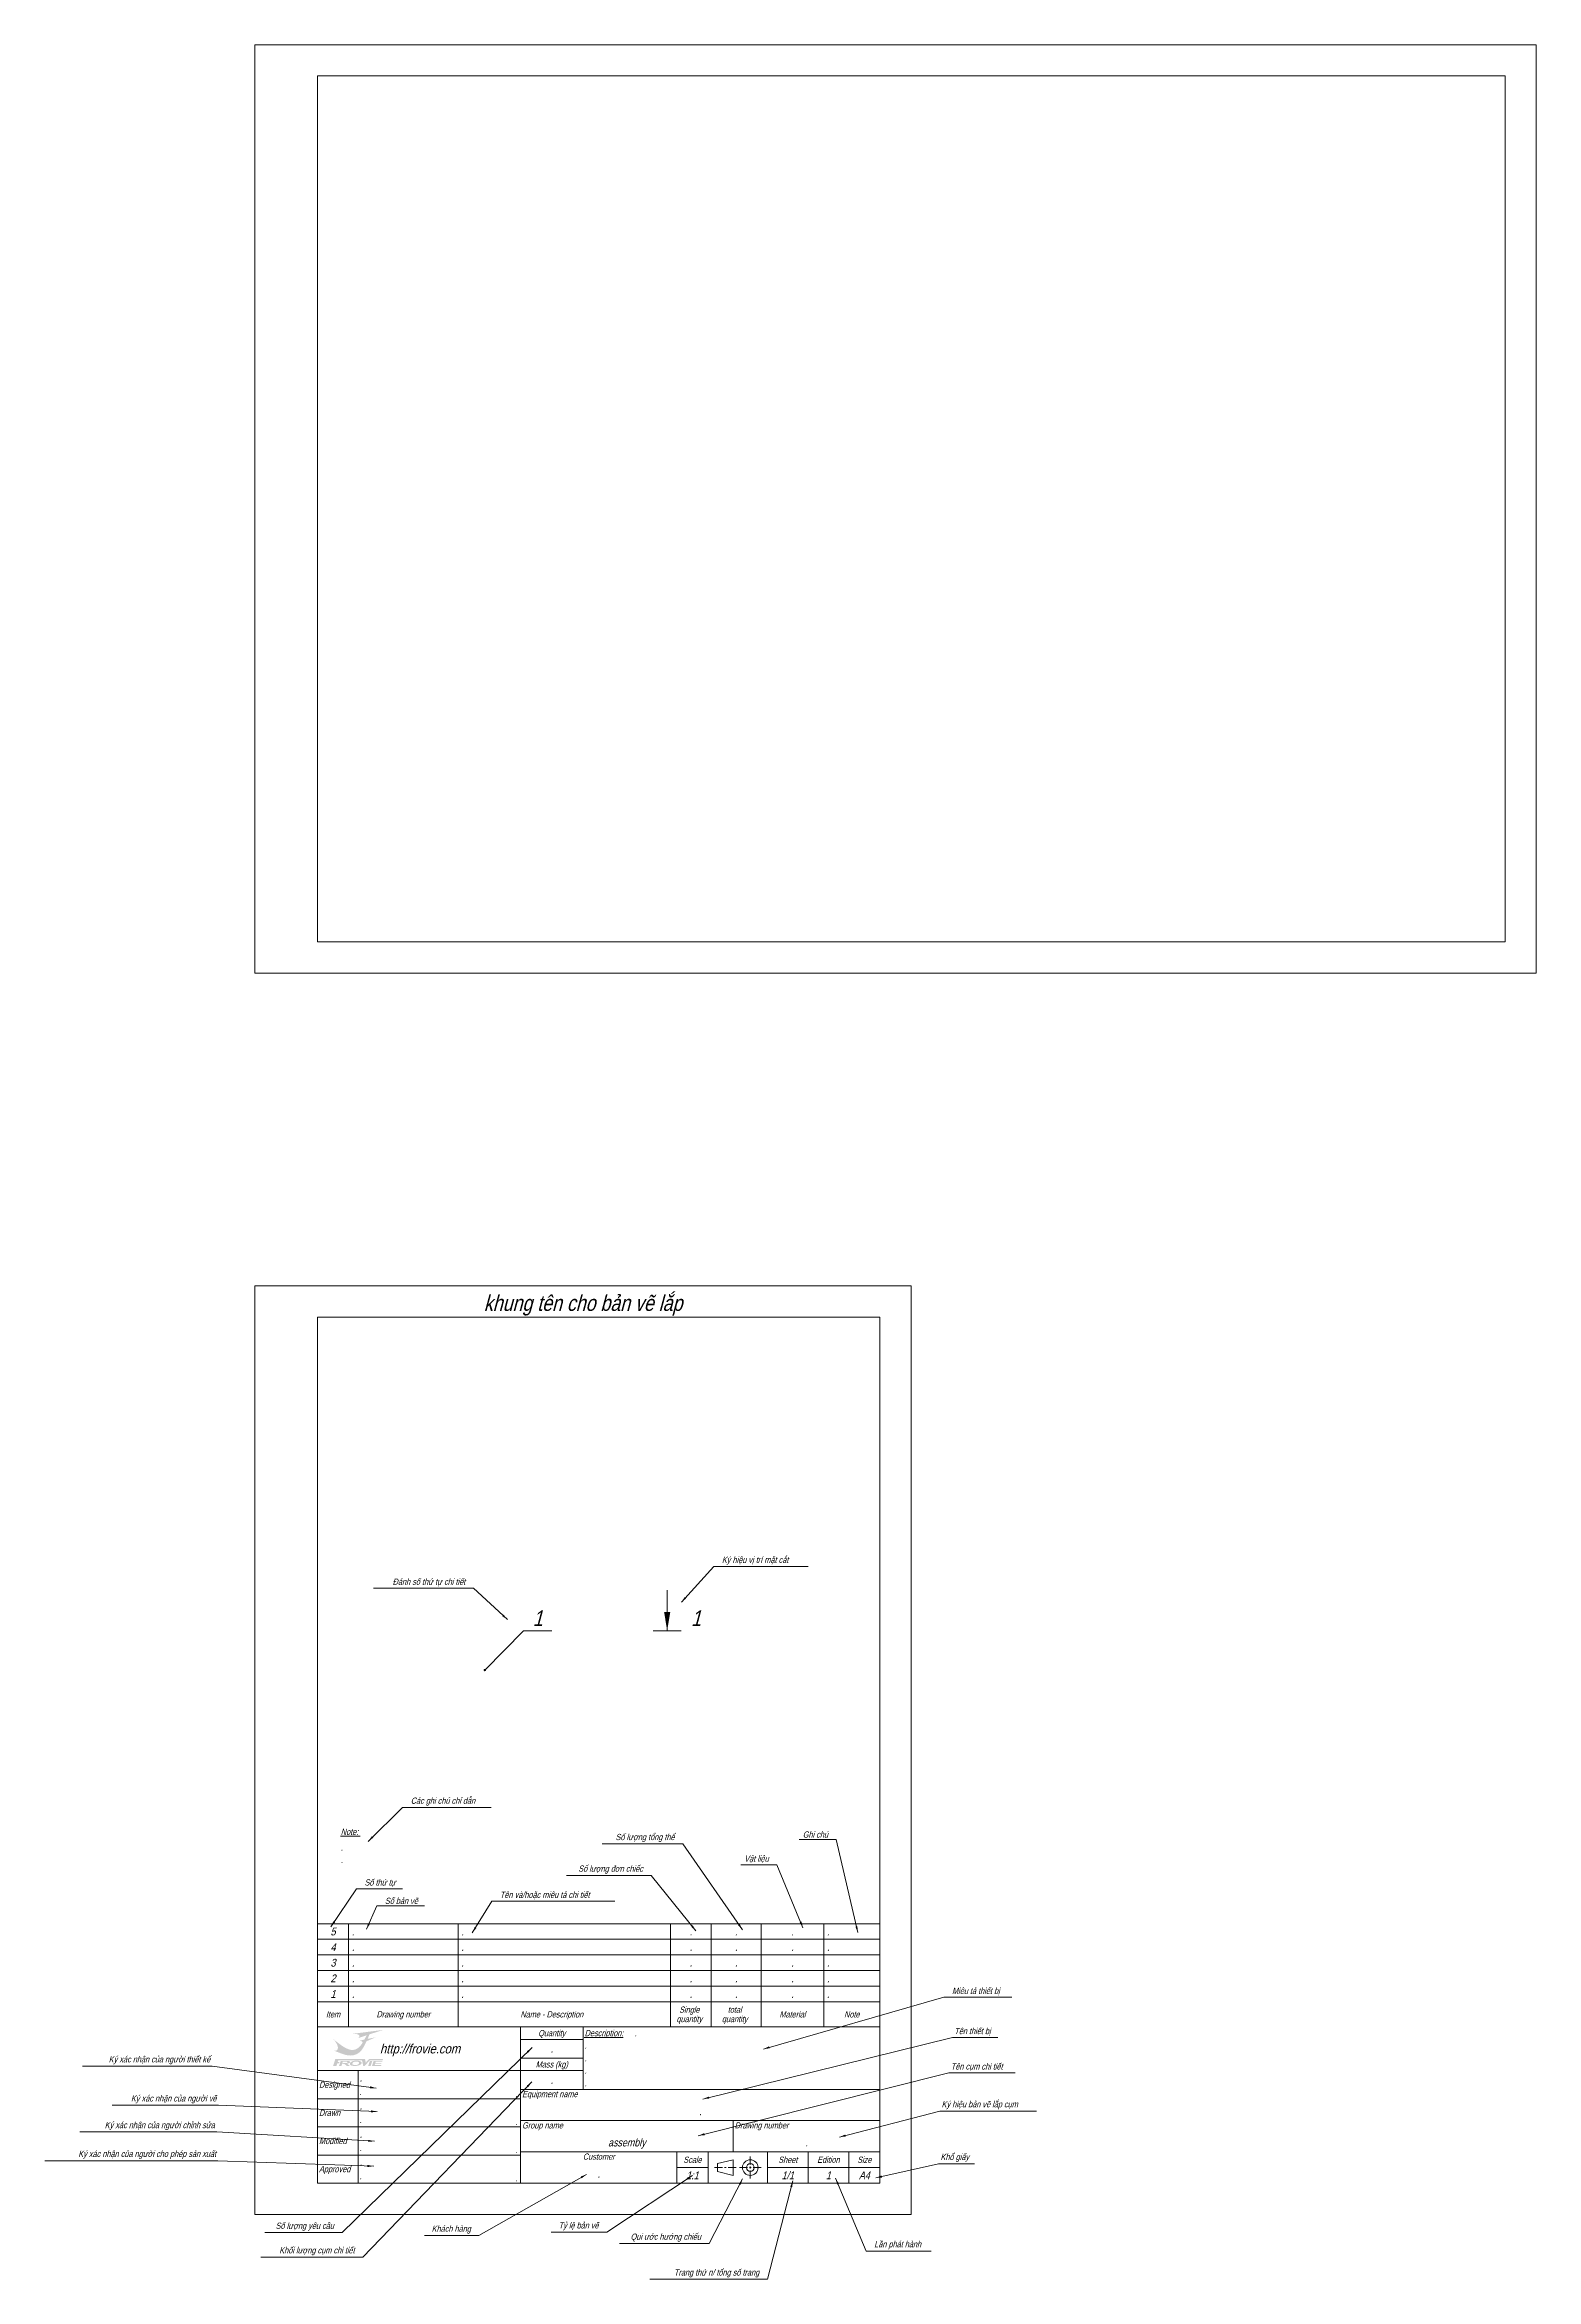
# Model space of a CAD drawing. Header units: millimetres. Extents: x -46 to 1451, y 30 to 2900.
# Drawn here: x -46 to 431, y 30 to 745 of the extents above; entities that cross this region are included whole.
import ezdxf
from ezdxf.enums import TextEntityAlignment as Align

# ---------------------------------------------------------------- set-up
doc = ezdxf.new("R2010")
doc.units = ezdxf.units.MM
doc.header["$LTSCALE"] = 0.5
doc.layers.get('0').update_dxf_attribs({"color": 9, "lineweight": 15})
doc.layers.get('Defpoints').update_dxf_attribs({"color": 9, "lineweight": 15})
for name, color, linetype, lineweight in [('Bill', 9, 'Continuous', 18), ('Detaildimentions', 5, 'Continuous', 15), ('Index', 7, 'Continuous', 20), ('Namebox', 9, 'Continuous', 20), ('Notes', 4, 'Continuous', 20)]:
    doc.layers.add(name, color=color, linetype=linetype, lineweight=lineweight)
doc.styles.add('Capital', font='vnfonth.shx', dxfattribs={"width": 0.9, "oblique": 15})
doc.styles.add('Longhand', font='vnfont.shx', dxfattribs={"width": 0.85, "oblique": 15})
doc.dimstyles.new('1-1', dxfattribs={"dimtxt": 2, "dimasz": 2, "dimexe": 1.5, "dimexo": 1, "dimgap": 0.6, "dimtad": 1, "dimdec": 3, "dimdsep": 46, "dimtxsty": 'Longhand', "dimcen": 0, "dimclrd": 256, "dimclre": 256, "dimclrt": 10, "dimadec": 3, "dimazin": 2, "dimtm": 1e-09, "dimtfac": 0.6, "dimtdec": 3, "dimtmove": 0, "dimatfit": 3, "dimfxl": 1, "dimlwd": -1, "dimlwe": -1, "dimarcsym": 0})

# ---------------------------------------------------------------- blocks, each defined once
blk = doc.blocks.new('A$C22B54562')
at = {"linetype": 'Continuous', "lineweight": 0, "true_color": 0x0000fe}
h = blk.add_hatch(color=5, dxfattribs=at)
edge = h.paths.add_edge_path()
edge.add_spline(control_points=[(138.5, 108), (139.6, 110.7), (141, 114.5), (142.9, 119.5), (142.9, 119.5), (142.9, 119.5), (145.2, 126), (145.2, 126), (145.2, 126), (145.2, 126), (200, 144), (200, 144), (200, 144), (200, 144), (78.3, 128.4), (78.3, 128.4), (78.3, 128.4), (78.3, 128.4), (84.4, 128.1), (84.4, 128.1), (84.4, 128.1), (89.1, 127.8), (92.8, 127.5), (95.6, 127), (95.6, 127), (101, 126.3), (104.3, 124.2), (105.5, 120.6), (105.5, 120.6), (106.4, 118.1), (105.6, 115.7), (103, 113.3), (103, 113.3), (102.2, 112.6), (101.3, 112), (100.3, 111.3), (100.3, 111.3), (100.3, 111.3), (99, 110.7), (99, 110.7), (99, 110.7), (99, 110.7), (134.8, 122.5), (134.8, 122.5), (134.8, 122.5), (134.8, 122.5), (125.3, 105.2), (125.3, 105.2), (125.3, 105.2), (125.3, 105.2), (105.3, 100.9), (105.3, 100.9), (105.3, 100.9), (109.9, 100.8), (113.5, 99.7), (116.1, 97.5), (116.1, 97.5), (117.5, 96.4), (118.3, 95.4), (118.6, 94.3), (118.6, 94.3), (114.9, 86.9), (109.9, 80.5), (103.9, 75), (103.9, 75), (100.9, 72.2), (98.2, 70.2), (96, 68.9), (96, 68.9), (93.4, 67.2), (90, 65.9), (85.9, 64.9), (85.9, 64.9), (77.5, 62.9), (69.5, 63.5), (61.7, 66.7), (61.7, 66.7), (53.9, 69.9), (46.3, 73.8), (38.8, 78.5), (38.8, 78.5), (38.8, 78.5), (30, 84.6), (30, 84.6), (30, 84.6), (16.3, 94.7), (6.5, 102.6), (0.7, 108.2), (0.7, 108.2), (4.1, 104.7), (7.5, 100.4), (10.8, 95.1), (10.8, 95.1), (13.1, 91.5), (14.8, 88.6), (15.8, 86.4), (15.8, 86.4), (17.3, 83.1), (18.2, 80.7), (18.6, 79.4), (18.6, 79.4), (19.9, 75), (19.9, 71.1), (18.9, 67.6), (18.9, 67.6), (17.8, 64.1), (15.2, 61.9), (11, 60.9), (11, 60.9), (9.7, 60.6), (8.3, 60.5), (6.9, 60.5), (6.9, 60.5), (6.9, 60.5), (5, 60.6), (5, 60.6), (5, 60.6), (5, 60.6), (29.6, 51.1), (29.6, 51.1), (29.6, 51.1), (36.9, 48.3), (43.4, 46.1), (49.2, 44.5), (49.2, 44.5), (53.7, 43.3), (57.7, 42.5), (61.4, 42.2), (61.4, 42.2), (64, 41.9), (67.4, 41.7), (71.4, 41.7), (71.4, 41.7), (77.3, 41.7), (83.6, 42.9), (90.3, 45.5), (90.3, 45.5), (95.5, 47.5), (100.3, 50.2), (104.6, 53.6), (104.6, 53.6), (107.9, 55.9), (111.3, 59.6), (115, 64.5), (115, 64.5), (117.3, 67.6), (119.5, 70.7), (121.5, 74.1), (121.5, 74.1), (123.1, 76.6), (127.4, 84.9), (134.4, 99), (134.4, 99), (134.4, 99), (171.1, 114.7), (171.1, 114.7), (171.1, 114.7), (171.1, 114.7), (138.5, 108), (138.5, 108)], knot_values=[0, 0, 0, 0, 0.025, 0.025, 0.025, 0.025, 0.05, 0.05, 0.05, 0.05, 0.075, 0.075, 0.075, 0.075, 0.1, 0.1, 0.1, 0.1, 0.125, 0.125, 0.125, 0.125, 0.15, 0.15, 0.15, 0.15, 0.175, 0.175, 0.175, 0.175, 0.2, 0.2, 0.2, 0.2, 0.225, 0.225, 0.225, 0.225, 0.25, 0.25, 0.25, 0.25, 0.275, 0.275, 0.275, 0.275, 0.3, 0.3, 0.3, 0.3, 0.325, 0.325, 0.325, 0.325, 0.35, 0.35, 0.35, 0.35, 0.375, 0.375, 0.375, 0.375, 0.4, 0.4, 0.4, 0.4, 0.425, 0.425, 0.425, 0.425, 0.45, 0.45, 0.45, 0.45, 0.475, 0.475, 0.475, 0.475, 0.5, 0.5, 0.5, 0.5, 0.525, 0.525, 0.525, 0.525, 0.55, 0.55, 0.55, 0.55, 0.575, 0.575, 0.575, 0.575, 0.6, 0.6, 0.6, 0.6, 0.625, 0.625, 0.625, 0.625, 0.65, 0.65, 0.65, 0.65, 0.675, 0.675, 0.675, 0.675, 0.7, 0.7, 0.7, 0.7, 0.725, 0.725, 0.725, 0.725, 0.75, 0.75, 0.75, 0.75, 0.775, 0.775, 0.775, 0.775, 0.8, 0.8, 0.8, 0.8, 0.825, 0.825, 0.825, 0.825, 0.85, 0.85, 0.85, 0.85, 0.875, 0.875, 0.875, 0.875, 0.9, 0.9, 0.9, 0.9, 0.925, 0.925, 0.925, 0.925, 0.95, 0.95, 0.95, 0.95, 0.975, 0.975, 0.975, 0.975, 1, 1, 1, 1], degree=3, periodic=0)
at = {"linetype": 'Continuous', "lineweight": 0, "true_color": 0xfe0000}
h = blk.add_hatch(color=1, dxfattribs=at)
edge = h.paths.add_edge_path()
edge.add_spline(control_points=[(138.7, 115.8), (138.7, 115.8), (143.5, 128), (143.5, 128), (143.5, 128), (143.5, 128), (173, 137.7), (173, 137.7), (173, 137.7), (173, 137.7), (99.9, 128.4), (99.9, 128.4), (99.9, 128.4), (104.6, 126.7), (107.3, 124.2), (108.1, 120.9), (108.1, 120.9), (108.5, 119.2), (108.3, 117.5), (107.7, 116), (107.7, 116), (128.5, 122.9), (139, 126.4), (139, 126.5), (139, 126.5), (134.8, 117.7), (129.7, 108.1), (123.8, 97.8), (123.8, 97.8), (117.8, 87.5), (113.3, 80.5), (110.2, 76.9), (110.2, 76.9), (106.3, 72.1), (101.4, 68.3), (95.7, 65.4), (95.7, 65.4), (88, 61.4), (79.9, 59.8), (71.3, 60.5), (71.3, 60.5), (63.3, 61.2), (52, 66), (37.5, 74.8), (37.5, 74.8), (33.1, 77.6), (28.5, 80.5), (23.8, 83.8), (23.8, 83.8), (23.8, 83.8), (18.3, 87.8), (18.3, 87.8), (18.3, 87.8), (18.3, 87.8), (20.8, 81.8), (20.8, 81.8), (20.8, 81.8), (22.4, 77.3), (23.2, 73.6), (23.1, 70.6), (23.1, 70.6), (23, 68.1), (22.1, 65.4), (20.2, 62.8), (20.2, 62.8), (19.3, 61.5), (18.4, 60.5), (17.5, 59.8), (17.5, 59.8), (17.5, 59.8), (19.9, 58.7), (19.9, 58.7), (19.9, 58.7), (22.7, 57.5), (27.1, 55.7), (33, 53.5), (33, 53.5), (38, 51.6), (41.5, 50.3), (43.2, 49.7), (43.2, 49.7), (46.6, 48.4), (49.8, 47.5), (52.9, 46.8), (52.9, 46.8), (60, 45.1), (66.6, 44.4), (72.7, 44.6), (72.7, 44.6), (85.6, 45.2), (96.8, 50.1), (106.3, 59.3), (106.3, 59.3), (112.8, 65.7), (119.4, 75.3), (126.1, 88.4), (126.1, 88.4), (130.5, 96.9), (134.7, 106), (138.7, 115.8)], knot_values=[0, 0, 0, 0, 0.04, 0.04, 0.04, 0.04, 0.08, 0.08, 0.08, 0.08, 0.12, 0.12, 0.12, 0.12, 0.16, 0.16, 0.16, 0.16, 0.2, 0.2, 0.2, 0.2, 0.24, 0.24, 0.24, 0.24, 0.28, 0.28, 0.28, 0.28, 0.32, 0.32, 0.32, 0.32, 0.36, 0.36, 0.36, 0.36, 0.4, 0.4, 0.4, 0.4, 0.44, 0.44, 0.44, 0.44, 0.48, 0.48, 0.48, 0.48, 0.52, 0.52, 0.52, 0.52, 0.56, 0.56, 0.56, 0.56, 0.6, 0.6, 0.6, 0.6, 0.64, 0.64, 0.64, 0.64, 0.68, 0.68, 0.68, 0.68, 0.72, 0.72, 0.72, 0.72, 0.76, 0.76, 0.76, 0.76, 0.8, 0.8, 0.8, 0.8, 0.84, 0.84, 0.84, 0.84, 0.88, 0.88, 0.88, 0.88, 0.92, 0.92, 0.92, 0.92, 0.96, 0.96, 0.96, 0.96, 1, 1, 1, 1], degree=3, periodic=0)
edge = h.paths.add_edge_path(flags=17)
edge.add_spline(control_points=[(120, 96.3), (120, 96.3), (123.8, 102.9), (123.8, 102.9), (123.8, 102.9), (123.8, 102.9), (113.9, 100.9), (113.9, 100.9), (113.9, 100.9), (116.2, 100.3), (117.9, 99.4), (119, 98.1), (119, 98.1), (119.5, 97.5), (119.9, 96.9), (120, 96.3)], knot_values=[0, 0, 0, 0, 0.25, 0.25, 0.25, 0.25, 0.5, 0.5, 0.5, 0.5, 0.75, 0.75, 0.75, 0.75, 1, 1, 1, 1], degree=3, periodic=0)
edge = h.paths.add_edge_path(flags=17)
edge.add_spline(control_points=[(137.4, 105.8), (137.4, 105.8), (152.1, 108.9), (152.1, 108.9), (152.1, 108.9), (152.1, 108.9), (135.7, 101.9), (135.7, 101.9), (135.7, 101.9), (135.7, 101.9), (137.4, 105.8), (137.4, 105.8)], knot_values=[0, 0, 0, 0, 0.333333, 0.333333, 0.333333, 0.333333, 0.666667, 0.666667, 0.666667, 0.666667, 1, 1, 1, 1], degree=3, periodic=0)
at = {"linetype": 'Continuous', "lineweight": 0, "true_color": 0x0000fe}
h = blk.add_hatch(color=5, dxfattribs=at)
edge = h.paths.add_edge_path()
edge.add_spline(control_points=[(198.1, 22.5), (198.1, 22.5), (199.9, 27.8), (199.9, 27.8), (199.9, 27.8), (199.9, 27.8), (144.1, 27.8), (144.1, 27.8), (144.1, 27.8), (144.1, 27.8), (131, 13.4), (131, 13.4), (131, 13.4), (131, 13.4), (127.9, 27.8), (127.9, 27.8), (127.9, 27.8), (127.9, 27.8), (9.2, 27.8), (9.2, 27.8), (9.2, 27.8), (9.2, 27.8), (0, 0), (0, 0), (0, 0), (0, 0), (13.5, 0), (13.5, 0), (13.5, 0), (13.5, 0), (16.9, 10.3), (16.9, 10.3), (16.9, 10.3), (16.9, 10.3), (23.9, 10.3), (23.9, 10.3), (23.9, 10.3), (23.9, 10.3), (25.9, 16), (25.9, 16), (25.9, 16), (25.9, 16), (18.9, 16), (18.9, 16), (18.9, 16), (18.9, 16), (21, 22.4), (21, 22.4), (21, 22.4), (21, 22.4), (116.1, 22.3), (116.1, 22.3), (116.1, 22.3), (116.1, 22.3), (120.8, 0), (120.8, 0), (120.8, 0), (120.8, 0), (126.5, 0), (126.5, 0), (126.5, 0), (126.5, 0), (146.8, 22.4), (146.8, 22.4), (146.8, 22.4), (146.8, 22.4), (198.1, 22.5), (198.1, 22.5)], knot_values=[0, 0, 0, 0, 0.058824, 0.058824, 0.058824, 0.058824, 0.117647, 0.117647, 0.117647, 0.117647, 0.176471, 0.176471, 0.176471, 0.176471, 0.235294, 0.235294, 0.235294, 0.235294, 0.294118, 0.294118, 0.294118, 0.294118, 0.352941, 0.352941, 0.352941, 0.352941, 0.411765, 0.411765, 0.411765, 0.411765, 0.470588, 0.470588, 0.470588, 0.470588, 0.529412, 0.529412, 0.529412, 0.529412, 0.588235, 0.588235, 0.588235, 0.588235, 0.647059, 0.647059, 0.647059, 0.647059, 0.705882, 0.705882, 0.705882, 0.705882, 0.764706, 0.764706, 0.764706, 0.764706, 0.823529, 0.823529, 0.823529, 0.823529, 0.882353, 0.882353, 0.882353, 0.882353, 0.941176, 0.941176, 0.941176, 0.941176, 1, 1, 1, 1], degree=3, periodic=0)
at = {"linetype": 'Continuous', "lineweight": 0, "true_color": 0xfe0000}
h = blk.add_hatch(color=1, dxfattribs=at)
edge = h.paths.add_edge_path()
edge.add_spline(control_points=[(23.9, 0), (23.9, 0), (30.8, 20.3), (30.8, 20.3), (30.8, 20.3), (30.8, 20.3), (51.1, 20.3), (51.1, 20.3), (51.1, 20.3), (56.2, 20.3), (59.9, 20.2), (62, 19.8), (62, 19.8), (64.2, 19.4), (65.9, 18.8), (67, 17.9), (67, 17.9), (68, 16.9), (68.4, 15.8), (68, 14.6), (68, 14.6), (67.5, 13.1), (66, 11.9), (63.5, 10.9), (63.5, 10.9), (61.1, 9.9), (57.7, 9.2), (53.4, 9), (53.4, 9), (55.3, 8.5), (56.9, 7.9), (58, 7.3), (58, 7.3), (59.2, 6.7), (60.6, 5.6), (62.4, 4), (62.4, 4), (62.4, 4), (66.9, 0), (66.9, 0), (66.9, 0), (66.9, 0), (55.4, 0), (55.4, 0), (55.4, 0), (55.4, 0), (49.9, 4.4), (49.9, 4.4), (49.9, 4.4), (47.9, 6), (46.6, 7), (45.8, 7.4), (45.8, 7.4), (45, 7.8), (44.1, 8.1), (43.2, 8.3), (43.2, 8.3), (42.2, 8.4), (40.6, 8.5), (38.4, 8.5), (38.4, 8.5), (38.4, 8.5), (36.4, 8.5), (36.4, 8.5), (36.4, 8.5), (36.4, 8.5), (33.6, 0), (33.6, 0), (33.6, 0), (33.6, 0), (23.9, 0), (23.9, 0)], knot_values=[0, 0, 0, 0, 0.055556, 0.055556, 0.055556, 0.055556, 0.111111, 0.111111, 0.111111, 0.111111, 0.166667, 0.166667, 0.166667, 0.166667, 0.222222, 0.222222, 0.222222, 0.222222, 0.277778, 0.277778, 0.277778, 0.277778, 0.333333, 0.333333, 0.333333, 0.333333, 0.388889, 0.388889, 0.388889, 0.388889, 0.444444, 0.444444, 0.444444, 0.444444, 0.5, 0.5, 0.5, 0.5, 0.555556, 0.555556, 0.555556, 0.555556, 0.611111, 0.611111, 0.611111, 0.611111, 0.666667, 0.666667, 0.666667, 0.666667, 0.722222, 0.722222, 0.722222, 0.722222, 0.777778, 0.777778, 0.777778, 0.777778, 0.833333, 0.833333, 0.833333, 0.833333, 0.888889, 0.888889, 0.888889, 0.888889, 0.944444, 0.944444, 0.944444, 0.944444, 1, 1, 1, 1], degree=3, periodic=0)
edge = h.paths.add_edge_path(flags=16)
edge.add_spline(control_points=[(37.5, 11.7), (37.5, 11.7), (44.7, 11.7), (44.7, 11.7), (44.7, 11.7), (49.3, 11.7), (52.2, 11.8), (53.4, 12), (53.4, 12), (54.6, 12.2), (55.6, 12.4), (56.4, 12.9), (56.4, 12.9), (57.2, 13.3), (57.7, 13.8), (57.9, 14.4), (57.9, 14.4), (58.2, 15.1), (57.9, 15.6), (57.2, 16), (57.2, 16), (56.5, 16.5), (55.4, 16.7), (53.8, 16.8), (53.8, 16.8), (53.1, 16.9), (50.7, 16.9), (46.8, 16.9), (46.8, 16.9), (46.8, 16.9), (39.3, 16.9), (39.3, 16.9), (39.3, 16.9), (39.3, 16.9), (37.5, 11.7), (37.5, 11.7)], knot_values=[0, 0, 0, 0, 0.111111, 0.111111, 0.111111, 0.111111, 0.222222, 0.222222, 0.222222, 0.222222, 0.333333, 0.333333, 0.333333, 0.333333, 0.444444, 0.444444, 0.444444, 0.444444, 0.555556, 0.555556, 0.555556, 0.555556, 0.666667, 0.666667, 0.666667, 0.666667, 0.777778, 0.777778, 0.777778, 0.777778, 0.888889, 0.888889, 0.888889, 0.888889, 1, 1, 1, 1], degree=3, periodic=0)
edge = h.paths.add_edge_path()
edge.add_spline(control_points=[(67.5, 10.4), (68.2, 12.5), (69.5, 14.2), (71.4, 15.6), (71.4, 15.6), (72.9, 16.7), (74.7, 17.6), (76.8, 18.4), (76.8, 18.4), (79, 19.2), (81.2, 19.8), (83.6, 20.2), (83.6, 20.2), (86.8, 20.8), (90.3, 21), (94.2, 21), (94.2, 21), (101.3, 21), (106.6, 20.1), (110.2, 18.3), (110.2, 18.3), (113.8, 16.4), (115, 13.8), (113.9, 10.5), (113.9, 10.5), (112.8, 7.2), (109.9, 4.6), (105, 2.8), (105, 2.8), (100.2, 0.9), (94.3, 0), (87.3, 0), (87.3, 0), (80.2, 0), (74.8, 0.9), (71.2, 2.8), (71.2, 2.8), (67.6, 4.6), (66.4, 7.2), (67.5, 10.4)], knot_values=[0, 0, 0, 0, 0.1, 0.1, 0.1, 0.1, 0.2, 0.2, 0.2, 0.2, 0.3, 0.3, 0.3, 0.3, 0.4, 0.4, 0.4, 0.4, 0.5, 0.5, 0.5, 0.5, 0.6, 0.6, 0.6, 0.6, 0.7, 0.7, 0.7, 0.7, 0.8, 0.8, 0.8, 0.8, 0.9, 0.9, 0.9, 0.9, 1, 1, 1, 1], degree=3, periodic=0)
edge = h.paths.add_edge_path(flags=16)
edge.add_spline(control_points=[(77.5, 10.5), (76.7, 8.2), (77.4, 6.5), (79.5, 5.3), (79.5, 5.3), (81.6, 4.1), (84.6, 3.5), (88.4, 3.5), (88.4, 3.5), (92.3, 3.5), (95.6, 4.1), (98.5, 5.3), (98.5, 5.3), (101.3, 6.5), (103.2, 8.2), (104, 10.6), (104, 10.6), (104.8, 12.9), (104.1, 14.7), (102.1, 15.8), (102.1, 15.8), (100.1, 17), (97.1, 17.5), (93.1, 17.5), (93.1, 17.5), (89.1, 17.5), (85.7, 16.9), (82.9, 15.8), (82.9, 15.8), (80.1, 14.6), (78.3, 12.9), (77.5, 10.5)], knot_values=[0, 0, 0, 0, 0.125, 0.125, 0.125, 0.125, 0.25, 0.25, 0.25, 0.25, 0.375, 0.375, 0.375, 0.375, 0.5, 0.5, 0.5, 0.5, 0.625, 0.625, 0.625, 0.625, 0.75, 0.75, 0.75, 0.75, 0.875, 0.875, 0.875, 0.875, 1, 1, 1, 1], degree=3, periodic=0)
edge = h.paths.add_edge_path()
edge.add_spline(control_points=[(140.7, 0), (140.7, 0), (147.6, 20.4), (147.6, 20.4), (147.6, 20.4), (147.6, 20.4), (157.2, 20.4), (157.2, 20.4), (157.2, 20.4), (157.2, 20.4), (150.4, 0), (150.4, 0), (150.4, 0), (150.4, 0), (140.7, 0), (140.7, 0)], knot_values=[0, 0, 0, 0, 0.25, 0.25, 0.25, 0.25, 0.5, 0.5, 0.5, 0.5, 0.75, 0.75, 0.75, 0.75, 1, 1, 1, 1], degree=3, periodic=0)
edge = h.paths.add_edge_path()
edge.add_spline(control_points=[(155.8, 0), (155.8, 0), (162.7, 20.3), (162.7, 20.3), (162.7, 20.3), (162.7, 20.3), (198.1, 20.3), (198.1, 20.3), (198.1, 20.3), (198.1, 20.3), (197, 16.9), (197, 16.9), (197, 16.9), (197, 16.9), (171.2, 16.9), (171.2, 16.9), (171.2, 16.9), (171.2, 16.9), (169.7, 12.4), (169.7, 12.4), (169.7, 12.4), (169.7, 12.4), (193.7, 12.4), (193.7, 12.4), (193.7, 12.4), (193.7, 12.4), (192.5, 9), (192.5, 9), (192.5, 9), (192.5, 9), (168.5, 9), (168.5, 9), (168.5, 9), (168.5, 9), (166.6, 3.4), (166.6, 3.4), (166.6, 3.4), (166.6, 3.4), (193.4, 3.4), (193.4, 3.4), (193.4, 3.4), (193.4, 3.4), (192.2, 0), (192.2, 0), (192.2, 0), (192.2, 0), (155.8, 0), (155.8, 0)], knot_values=[0, 0, 0, 0, 0.083333, 0.083333, 0.083333, 0.083333, 0.166667, 0.166667, 0.166667, 0.166667, 0.25, 0.25, 0.25, 0.25, 0.333333, 0.333333, 0.333333, 0.333333, 0.416667, 0.416667, 0.416667, 0.416667, 0.5, 0.5, 0.5, 0.5, 0.583333, 0.583333, 0.583333, 0.583333, 0.666667, 0.666667, 0.666667, 0.666667, 0.75, 0.75, 0.75, 0.75, 0.833333, 0.833333, 0.833333, 0.833333, 0.916667, 0.916667, 0.916667, 0.916667, 1, 1, 1, 1], degree=3, periodic=0)

msp = doc.modelspace()

# ---------------------------------------------------------------- linework, layer by layer
at = {"color": 7, "ltscale": 0.5}
msp.add_lwpolyline([(41.4927, 735.2231), (421.4927, 735.2231), (421.4927, 458.2231), (41.4927, 458.2231)], close=True, dxfattribs=at)
at = {"color": 7, "ltscale": 5}
msp.add_lwpolyline([(41.4927, 61.2231), (221.4927, 61.2231), (221.4927, 338.2231), (41.4927, 338.2231)], close=True, dxfattribs=at)
at = {"layer": 'Bill', "color": 5}
for p, q in [((41.4927, 144.2231), (221.4927, 144.2231)), ((41.4927, 139.2231), (221.4927, 139.2231)), ((41.4927, 134.2231), (221.4927, 134.2231)), ((41.4927, 129.2231), (221.4927, 129.2231)), ((41.4927, 124.2231), (221.4927, 124.2231))]:
    msp.add_line(p, q, dxfattribs=at)
at = {"layer": 'Bill', "color": 9}
for p, q in [((51.4927, 111.2231), (51.4927, 144.2231)), ((86.4927, 111.2231), (86.4927, 144.2231)), ((154.4927, 111.2231), (154.4927, 144.2231)), ((167.4927, 111.2231), (167.4927, 144.2231)), ((183.4927, 111.2231), (183.4927, 144.2231)), ((203.4927, 111.2231), (203.4927, 144.2231))]:
    msp.add_line(p, q, dxfattribs=at)
at = {"layer": 'Defpoints', "ltscale": 0.5}
for points in [[(431.4927, 745.2231), (21.4927, 745.2231), (21.4927, 448.2231), (431.4927, 448.2231)], [(231.4927, 51.2231), (231.4927, 348.2231), (21.4927, 348.2231), (21.4927, 51.2231)]]:
    msp.add_lwpolyline(points, close=True, dxfattribs=at)
at = {"layer": 'Index', "color": 3}
msp.add_line((107.4806, 237.9152), (116.4806, 237.9152), dxfattribs=at)
at = {"layer": 'Index', "color": 1}
msp.add_line((148.9057, 237.9152), (157.9057, 237.9152), dxfattribs=at)
at = {"layer": 'Namebox', "color": 7, "ltscale": 0.5}
msp.add_line((41.4927, 119.2231), (221.4927, 119.2231), dxfattribs=at)
at = {"layer": 'Namebox', "color": 7}
for p, q in [((106.4927, 61.2231), (106.4927, 111.2231)), ((126.4927, 91.2231), (126.4927, 111.2231)), ((106.4927, 101.2231), (126.4927, 101.2231)), ((41.4927, 97.2231), (106.4927, 97.2231)), ((221.4927, 91.2231), (106.4927, 91.2231)), ((221.4927, 71.2231), (106.4927, 71.2231)), ((156.4927, 71.2231), (156.4927, 61.2231)), ((166.4927, 71.2231), (166.4927, 61.2231)), ((185.4927, 71.2231), (185.4927, 61.2231)), ((198.4927, 71.2231), (198.4927, 61.2231)), ((211.4927, 71.2231), (211.4927, 61.2231))]:
    msp.add_line(p, q, dxfattribs=at)
at = {"layer": 'Namebox', "color": 5}
for p, q in [((106.4927, 107.2231), (126.4927, 107.2231)), ((54.4927, 97.2231), (54.4927, 61.2231)), ((106.4927, 97.2231), (126.4927, 97.2231)), ((41.4927, 88.2231), (106.4927, 88.2231)), ((41.4927, 79.2231), (106.4927, 79.2231)), ((221.4927, 81.2231), (106.4927, 81.2231)), ((174.4927, 71.2231), (174.4927, 81.2231)), ((41.4927, 70.2231), (106.4927, 70.2231)), ((156.4927, 66.2231), (166.4927, 66.2231)), ((185.4927, 66.2231), (221.4927, 66.2231))]:
    msp.add_line(p, q, dxfattribs=at)
at = {"layer": 'Namebox', "color": 1}
for p, q in [((168.4927, 66.2231), (171.0927, 66.2231)), ((171.6927, 66.2231), (172.2927, 66.2231)), ((172.8927, 66.2231), (175.4927, 66.2231)), ((176.4927, 66.2231), (179.0927, 66.2231)), ((179.6927, 66.2231), (180.2927, 66.2231)), ((179.9927, 67.1231), (179.9927, 69.7231)), ((179.9927, 65.9231), (179.9927, 66.5231)), ((179.9927, 62.7231), (179.9927, 65.3231)), ((180.8927, 66.2231), (183.4927, 66.2231))]:
    msp.add_line(p, q, dxfattribs=at)
at = {"layer": 'Namebox'}
for p, q in [((169.4927, 67.4731), (174.4927, 68.7231)), ((169.4927, 64.9731), (169.4927, 67.4731)), ((169.4927, 64.9731), (174.4927, 63.7231)), ((174.4927, 63.7231), (174.4927, 68.7231))]:
    msp.add_line(p, q, dxfattribs=at)
at = {"layer": 'Namebox', "color": 7, "ltscale": 0.5}
msp.add_lwpolyline([(41.4927, 111.2231), (221.4927, 111.2231), (221.4927, 61.2231), (41.4927, 61.2231)], close=True, dxfattribs=at)
at = {"layer": 'Namebox'}
for radius in [2.5, 1.25]:
    msp.add_circle((179.9927, 66.2231), radius, dxfattribs=at)

# ---------------------------------------------------------------- block references
at = {"layer": 'Namebox', "linetype": 'Continuous', "lineweight": 0, "xscale": 0.0799999999999983, "yscale": 0.0799999999999983, "zscale": 0.0799999999999983}
msp.add_blockref('A$C22B54562', (46.4927, 98.7231), dxfattribs=at)

# ---------------------------------------------------------------- texts
at = {"layer": 'Bill', "color": 4, "oblique": 15}
for s, height, style, width, p in [('5', 2.5, 'Longhand', 0.9, (46.4927, 141.7231)), ('4', 2.5, 'Longhand', 0.9, (46.4927, 136.7231)), ('.', 2.5, 'Longhand', 0.9, (160.9927, 141.7231)), ('.', 2.5, 'Longhand', 0.9, (160.9927, 136.7231)), ('.', 2.5, 'Longhand', 0.9, (175.4927, 141.7231)), ('.', 2.5, 'Longhand', 0.9, (175.4927, 136.7231)), ('.', 2.5, 'Longhand', 0.9, (193.4927, 141.7231)), ('.', 2.5, 'Longhand', 0.9, (193.4927, 136.7231)), ('3', 2.5, 'Longhand', 0.9, (46.4927, 131.7231)), ('.', 2.5, 'Longhand', 0.9, (160.9927, 131.7231)), ('.', 2.5, 'Longhand', 0.9, (175.4927, 131.7231)), ('.', 2.5, 'Longhand', 0.9, (193.4927, 131.7231)), ('2', 2.5, 'Longhand', 0.9, (46.4927, 126.7231)), ('1', 2.5, 'Longhand', 0.9, (46.4927, 121.7231)), ('.', 2.5, 'Longhand', 0.9, (160.9927, 126.7231)), ('.', 2.5, 'Longhand', 0.9, (175.4927, 126.7231)), ('.', 2.5, 'Longhand', 0.9, (193.4927, 126.7231)), ('Item', 2, 'Capital', 0.85, (46.4927, 115.2231)), ('Drawing number', 2, 'Capital', 0.85, (68.9927, 115.2231)), ('Name - Description', 2, 'Capital', 0.85, (116.4927, 115.2231)), ('quantity', 2, 'Capital', 0.85, (160.4927, 113.7231)), ('Single', 2, 'Capital', 0.85, (160.4927, 116.7231)), ('.', 2.5, 'Longhand', 0.9, (160.9927, 121.7231)), ('quantity', 2, 'Capital', 0.85, (174.9927, 113.7231)), ('total', 2, 'Capital', 0.85, (174.9927, 116.7231)), ('.', 2.5, 'Longhand', 0.9, (175.4927, 121.7231)), ('Material', 2, 'Capital', 0.85, (193.4927, 115.2231)), ('.', 2.5, 'Longhand', 0.9, (193.4927, 121.7231)), ('Note', 2, 'Capital', 0.85, (212.4927, 115.2231))]:
    msp.add_text(s, height=height, dxfattribs=dict(at, style=style, width=width)).set_placement(p, align=Align.MIDDLE_CENTER)
at = {"layer": 'Bill', "color": 4, "oblique": 15, "width": 0.9}
for style, p in [('Capital', (52.4927, 141.7231)), ('Capital', (52.4927, 136.7231)), ('Longhand', (87.4927, 141.7231)), ('Longhand', (87.4927, 136.7231)), ('Longhand', (204.4927, 141.7231)), ('Longhand', (204.4927, 136.7231)), ('Capital', (52.4927, 131.7231)), ('Longhand', (87.4927, 131.7231)), ('Longhand', (204.4927, 131.7231)), ('Capital', (52.4927, 126.7231)), ('Longhand', (87.4927, 126.7231)), ('Longhand', (204.4927, 126.7231)), ('Capital', (52.4927, 121.7231)), ('Longhand', (87.4927, 121.7231)), ('Longhand', (204.4927, 121.7231))]:
    msp.add_text('.', height=2.5, dxfattribs=dict(at, style=style)).set_placement(p, align=Align.MIDDLE_LEFT)
at = {"layer": 'Detaildimentions', "color": 10, "ltscale": 0.5, "char_height": 2, "style": 'Longhand'}
for s, insert, attachment_point in [('Ký hiÖu vÞ trÝ mÆt c¾t', (170.9157, 259.025), 7), ('§¸nh sè thø tù chi tiÕt', (88.7925, 252.1569), 9), ('C¸c ghi chó chØ dÉn', (71.3566, 181.9694), 7), ('Sè l\xadîng tæng thÓ', (155.7755, 170.3424), 9), ('Ghi chó', (204.872, 171.7099), 9), ('VËt liÖu', (185.8953, 163.5974), 9), ('Sè thø tù', (56.5701, 155.9777), 7), ('Sè l\xadîng ®¬n chiÕc', (145.6527, 160.2272), 9), ('Sè b¶n vÏ', (63.0692, 150.4815), 7), ('Tªn vµ/hoÆc miªu t¶ chi tiÕt', (99.8816, 152.0291), 7), ('Miªu t¶ thiÕt bÞ', (244.5299, 121.2755), 7), ('Tªn thiÕt bÞ', (245.2743, 108.4432), 7), ('Ký x¸c nhËn cña ng\xadêi thiÕt kÕ', (7.1931, 99.2431), 9), ('Tªn côm chi tiÕt', (244.1648, 97.1242), 7), ('Ký x¸c nhËn cña ng\xadêi vÏ', (9.2245, 86.7487), 9), ('Ký hiÖu b¶n vÏ l¾p côm', (241.2023, 84.871), 7), ('Ký x¸c nhËn cña ng\xadêi chØnh söa', (8.6618, 78.2115), 9), ('Ký x¸c nhËn cña ng\xadêi cho phÐp s¶n xuÊt', (9.0681, 69.0089), 9), ('Khæ giÊy', (240.8661, 68.039), 7), ('Sè l\xadîng yªu cÇu', (46.765, 46.0118), 9), ('Kh¸ch hµng', (90.5818, 45.0777), 9), ('Tû lÖ b¶n vÏ', (131.4733, 46.1333), 9), ('Qui \xadíc h\xadíng chiÕu', (164.2265, 42.5093), 9), ('LÇn ph¸t hµnh', (219.6367, 40.102), 7), ('Khèi l\xadîng côm chi tiÕt', (53.4094, 38.1641), 9), ('Trang thø n/ tæng sè trang', (182.858, 31.0755), 9)]:
    msp.add_mtext(s, dxfattribs=dict(at, insert=insert, attachment_point=attachment_point))
at = {"layer": 'Index', "color": 3, "style": 'Capital', "oblique": 15, "width": 0.85}
for p in [(111.9806, 237.9152), (162.6287, 237.9152)]:
    msp.add_text('1', height=5, dxfattribs=at).set_placement(p, align=Align.BOTTOM_CENTER)
at = {"layer": 'Namebox', "color": 4, "style": 'Longhand', "oblique": 15, "width": 0.85}
for s, p in [('Quantity', (116.4927, 109.2231)), ('Mass (kg)', (116.4927, 99.2231)), ('Scale', (161.4927, 68.7231)), ('Sheet', (191.9927, 68.7231)), ('Edition', (204.9927, 68.7231)), ('Size', (216.4927, 68.7231))]:
    msp.add_text(s, height=2, dxfattribs=at).set_placement(p, align=Align.MIDDLE_CENTER)
for s, p in [('%%UDescription:', (126.9927, 110.2231)), ('Equipment name', (106.9927, 90.7231)), ('Group name', (106.9927, 80.7231)), ('Drawing number', (174.9927, 80.7231))]:
    msp.add_text(s, height=2, dxfattribs=at).set_placement(p, align=Align.TOP_LEFT)
at = {"layer": 'Namebox', "color": 10, "style": 'Longhand', "oblique": 15, "width": 0.85}
for p in [(142.9927, 110.2231), (126.9927, 106.2231), (126.9927, 102.2231), (126.9927, 98.2231), (126.9927, 94.2231)]:
    msp.add_text('.', height=2, dxfattribs=at).set_placement(p, align=Align.TOP_LEFT)
at = {"layer": 'Namebox', "color": 4, "style": 'Longhand', "oblique": 15}
for s, height, width, p in [('http://frovie.com', 3, 0.9, (61.4927, 104.2231)), ('Designed', 2, 0.85, (41.9927, 92.7231)), ('.', 2, 0.85, (54.9927, 90.4731)), ('Drawn', 2, 0.85, (41.9927, 83.7231)), ('.', 2, 0.85, (54.9927, 81.4731)), ('Modified', 2, 0.85, (41.9927, 74.7231)), ('.', 2, 0.85, (54.9927, 72.4731)), ('Approved', 2, 0.85, (41.9927, 65.7231)), ('.', 2, 0.85, (54.9927, 63.4731))]:
    msp.add_text(s, height=height, dxfattribs=dict(at, width=width)).set_placement(p, align=Align.MIDDLE_LEFT)
at = {"layer": 'Namebox', "color": 10, "style": 'Longhand', "oblique": 15, "width": 0.85}
for s, p in [('.', (116.4927, 104.2231)), ('.', (116.4927, 94.2231)), ('1:1', (161.4927, 63.7231)), ('1/1', (191.9927, 63.7231)), ('1', (204.9927, 63.7231)), ('A4', (216.4927, 63.7231))]:
    msp.add_text(s, height=2.5, dxfattribs=at).set_placement(p, align=Align.MIDDLE_CENTER)
for p in [(54.9927, 94.9731), (54.9927, 85.9731), (54.9927, 76.9731), (54.9927, 67.9731)]:
    msp.add_text('.', height=2.5, dxfattribs=at).set_placement(p, align=Align.MIDDLE_LEFT)
at = {"layer": 'Namebox', "color": 4, "style": 'Longhand', "oblique": 15, "width": 0.85}
for p in [(105.4927, 88.2231), (105.4927, 79.2231), (105.4927, 70.2231), (105.4927, 61.2231)]:
    msp.add_text('.', height=2, dxfattribs=at).set_placement(p, align=Align.BOTTOM_RIGHT)
at = {"layer": 'Namebox', "color": 10, "style": 'Capital', "oblique": 15, "width": 0.85}
for s, p in [('.', (163.9927, 82.2231)), ('assembly', (140.4927, 72.2231)), ('.', (197.9927, 72.2231))]:
    msp.add_text(s, height=2.5, dxfattribs=at).set_placement(p, align=Align.BOTTOM_CENTER)
at = {"layer": 'Namebox', "color": 4, "style": 'Longhand', "oblique": 15, "width": 0.85}
msp.add_text('Customer', height=2, dxfattribs=at).set_placement((131.4927, 70.7231), align=Align.TOP_CENTER)
at = {"layer": 'Namebox', "color": 6, "style": 'Capital', "oblique": 15, "width": 0.85}
msp.add_text('.', height=2.5, dxfattribs=at).set_placement((131.4927, 62.2231), align=Align.BOTTOM_CENTER)
at = {"layer": 'Notes', "color": 4, "style": 'Capital', "oblique": 15, "width": 0.85}
msp.add_text('khung tªn cho b¶n vÏ l¾p', height=5, dxfattribs=at).set_placement((126.4927, 345.2231), align=Align.TOP_CENTER)
at = {"layer": 'Notes', "color": 4, "oblique": 15, "width": 0.85}
for s, style, p in [('%%uNote: ', 'Capital', (48.9788, 173.6072)), ('.', 'Longhand', (48.9788, 168.6072)), ('.', 'Longhand', (48.9788, 164.6072))]:
    msp.add_text(s, height=2, dxfattribs=dict(at, style=style)).set_placement(p, align=Align.MIDDLE_LEFT)

# ---------------------------------------------------------------- leaders
at = {"layer": 'Detaildimentions', "ltscale": 0.5, "annotation_type": 0, "has_hookline": 1}
for points, hookline_direction, text_width in [([(157.9412, 247.0279), (168.3157, 258.425), (170.3157, 258.425)], 0, 27.5573), ([(102.3193, 241.4752), (91.3925, 251.5569), (89.3925, 251.5569)], 1, 29.3558), ([(57.6839, 170.5193), (68.7566, 181.3694), (70.7566, 181.3694)], 0, 25.683), ([(177.4532, 142.3066), (158.3755, 169.7424), (156.3755, 169.7424)], 1, 23.126), ([(214.4027, 141.3792), (207.472, 171.1099), (205.472, 171.1099)], 1, 9.262), ([(162.6156, 141.8909), (148.2527, 159.6272), (146.2527, 159.6272)], 1, 24.4899), ([(196.8424, 142.9075), (188.4953, 162.9974), (186.4953, 162.9974)], 1, 8.888), ([(45.7511, 143.1927), (53.9701, 155.3777), (55.9701, 155.3777)], 0, 12.1209), ([(91.0459, 141.2937), (97.2816, 151.4291), (99.2816, 151.4291)], 0, 36.8166), ([(57.196, 142.4168), (60.4692, 149.8815), (62.4692, 149.8815)], 0, 12.6875), ([(184.1869, 104.1237), (241.9299, 120.6755), (243.9299, 120.6755)], 0, 19.1937), ([(164.8309, 88.1299), (244.6743, 107.8432)], 0, 13.8816), ([(110.1778, 104.5891), (49.365, 45.4118), (47.365, 45.4118)], 1, 22.1379), ([(60.3107, 91.6117), (7.7931, 98.6431)], 1, 40.8203), ([(110.1215, 93.6285), (56.0094, 37.5641), (54.0094, 37.5641)], 1, 29.9858), ([(163.3654, 76.4), (243.5648, 96.5242)], 0, 20.5452), ([(60.6547, 84.1037), (9.8245, 86.1487)], 1, 33.407), ([(208.5046, 75.9618), (240.6023, 84.271)], 0, 30.3695), ([(59.779, 74.6342), (9.2618, 77.6115)], 1, 43.1512), ([(59.5081, 66.6495), (9.6681, 68.4089)], 1, 54.8382), ([(220.1221, 62.9201), (240.2661, 67.439)], 0, 10.8811), ([(127.6345, 64.0436), (93.1818, 44.4777), (91.1818, 44.4777)], 1, 14.8477), ([(161.4927, 63.7231), (134.0733, 45.5333), (132.0733, 45.5333)], 1, 15.1425), ([(177.5539, 62.6343), (166.8265, 41.9093), (164.8265, 41.9093)], 1, 26.0579), ([(193.6123, 62.0131), (185.458, 30.4755), (183.458, 30.4755)], 1, 34.9547), ([(207.2878, 62.7742), (217.0367, 39.502), (219.0367, 39.502)], 0, 18.2266)]:
    msp.add_leader(points, dimstyle='1-1', override={"dimgap": 0.6, "dimtad": 1}, dxfattribs=dict(at, hookline_direction=hookline_direction, text_width=text_width))
at = {"layer": 'Index', "color": 1}
msp.add_leader([(153.4057, 237.9152), (153.4057, 250.9152)], dimstyle='1-1', override={"dimasz": 6, "dimgap": 0.7, "dimtad": 0, "dimclrd": 1}, dxfattribs=at)
at = {"layer": 'Index'}
msp.add_leader([(95.0458, 225.3516), (107.4806, 237.9152)], dimstyle='1-1', override={"dimasz": 3, "dimgap": 0.7, "dimtad": 0, "dimclrd": 5, "dimldrblk": 'DotSmall'}, dxfattribs=at)

doc.saveas('drawing.dxf')
